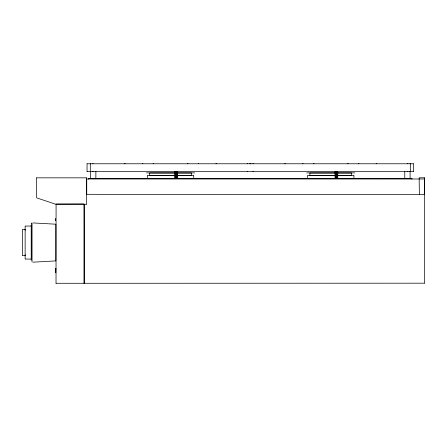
<?xml version="1.0" encoding="UTF-8"?>
<svg xmlns="http://www.w3.org/2000/svg" width="447" height="447" viewBox="0 0 447 447"><rect width="100%" height="100%" fill="white"/><g stroke="black" fill="none" stroke-linecap="round" stroke-linejoin="round"><path stroke-width="0.67" d="M424.482 178.917L424.549 194.462M22.641 229.579L22.641 255.533M36.609 177.766L36.615 197.496L36.945 197.954L55.897 204.301L86.433 204.301M25.306 255.533L25.306 254.835M55.791 270.96L55.719 272.737L55.651 270.96M55.791 270.195L55.791 268.418L55.651 270.195M87.048 163.691L87.048 171.508M86.74 178.917L86.74 194.395M90.294 163.691L90.294 171.508M86.366 204.234L86.433 177.766M95.87 178.448L95.87 171.413M83.963 283.348L83.963 204.234L83.611 203.882L56.082 203.949L56.02 283.348M410.346 171.508L410.346 163.691M410.089 178.448L410.089 171.413M413.592 171.508L413.592 163.691M424.443 283.286L424.482 179.32M22.769 229.708A3.051 2.157 0 0 1 25.177 229.708L25.306 229.579M93.166 163.691L92.719 163.691M90.551 178.448L95.798 178.375M142.856 163.691L142.403 163.691M84.315 283.286L424.354 283.191M250.136 163.691L249.683 163.691M253.382 163.691L252.929 163.691M247.258 171.508L247.711 171.508M303.066 163.691L302.619 163.691M407.474 171.508L407.921 171.508M404.77 178.448L404.77 171.413M411.978 179.174A2.218 1.57 -90 0 0 411.871 178.688L411.978 178.577M86.813 194.322L424.298 194.462L424.549 177.727M125.177 163.691L124.562 163.691M187.991 163.691L187.377 163.691M285.387 163.691L284.778 163.691M348.202 163.691L347.593 163.691M153.757 163.691L153.142 163.691M216.572 163.691L215.957 163.691M313.967 163.691L313.358 163.691M376.782 163.691L376.173 163.691M36.676 177.833L86.366 177.833M86.813 178.99L424.41 178.99M88.662 178.577L411.871 178.688M410.011 178.375L404.842 178.375M424.086 194.395L424.41 194.322M83.896 283.281L56.082 283.281M87.126 163.775L413.514 163.775M90.372 163.775L90.741 163.691M92.719 171.508L93.166 171.508M198.725 163.691L198.278 163.691M247.711 163.691L247.258 163.691M250.957 163.691L250.504 163.691M252.929 171.508L253.382 171.508M358.941 163.691L358.494 163.691M407.921 163.691L407.474 163.691M409.899 171.508L410.268 171.424M413.514 171.424L87.126 171.424M33.078 262.177L55.596 260.925M174.95 171.626L177.476 171.626M335.161 171.626L337.692 171.626M146.504 172.888L175.258 172.888M177.196 172.888L194.629 172.888M306.715 172.888L335.473 172.888M337.407 172.888L354.845 172.888M149.751 173.039L174.626 173.039M177.23 173.039L191.383 173.039M309.961 173.039L334.842 173.039M337.446 173.039L351.599 173.039M149.751 175.431L174.626 175.431M177.23 175.431L191.383 175.431M309.961 175.431L334.842 175.431M337.446 175.431L351.599 175.431M147.493 175.582L175.068 175.582M177.543 175.582L193.64 175.582M307.704 175.582L335.284 175.582M337.753 175.582L353.856 175.582M147.493 178.398L193.64 178.398M307.704 178.398L353.856 178.398M25.384 226.042L31.173 226.042M25.384 259.07L31.173 259.07M33.078 222.936L55.596 224.187M409.899 163.691L410.268 163.775M424.499 177.772L419.152 177.772L419.359 194.462M90.372 171.424L90.741 171.508M90.629 178.375L90.551 171.413M84.405 283.191L84.315 204.123M25.177 229.708L25.306 230.278M353.929 175.76L353.929 178.219M351.672 173.218L351.672 175.252M337.77 171.81L337.77 178.219M337.586 171.81L337.586 178.219M337.099 171.81L337.099 178.219M336.429 171.81L336.429 178.219M335.758 171.81L335.758 178.219M335.267 171.81L335.267 178.219M335.088 171.81L335.088 178.219M309.888 173.218L309.888 175.252M307.631 175.76L307.631 178.219M193.713 175.76L193.713 178.219M191.456 173.218L191.456 175.252M177.554 171.81L177.554 178.219M177.375 171.81L177.375 178.219M176.883 171.81L176.883 178.219M176.213 171.81L176.213 178.219M175.542 171.81L175.542 178.219M175.051 171.81L175.051 178.219M174.872 171.81L174.872 178.219M149.672 173.218L149.672 175.252M147.415 175.76L147.415 178.219M55.841 224.305L55.841 260.808M55.719 268.39L55.719 270.223M55.719 270.927L55.719 272.765M55.64 218.963L55.64 220.416M55.523 218.913L55.523 220.466M55.4 218.963L55.4 220.416M32.05 223.036L32.05 262.076M31.385 223.042L31.385 224.215M31.424 226.143L31.424 226.461M31.424 227.394L31.424 257.718M31.206 224.802L31.206 260.31M25.133 226.143L25.133 258.969M25.177 255.41A3.051 2.157 0 0 1 22.769 255.41M88.662 179.174A2.218 1.57 -90 0 1 88.769 178.688"/></g></svg>
